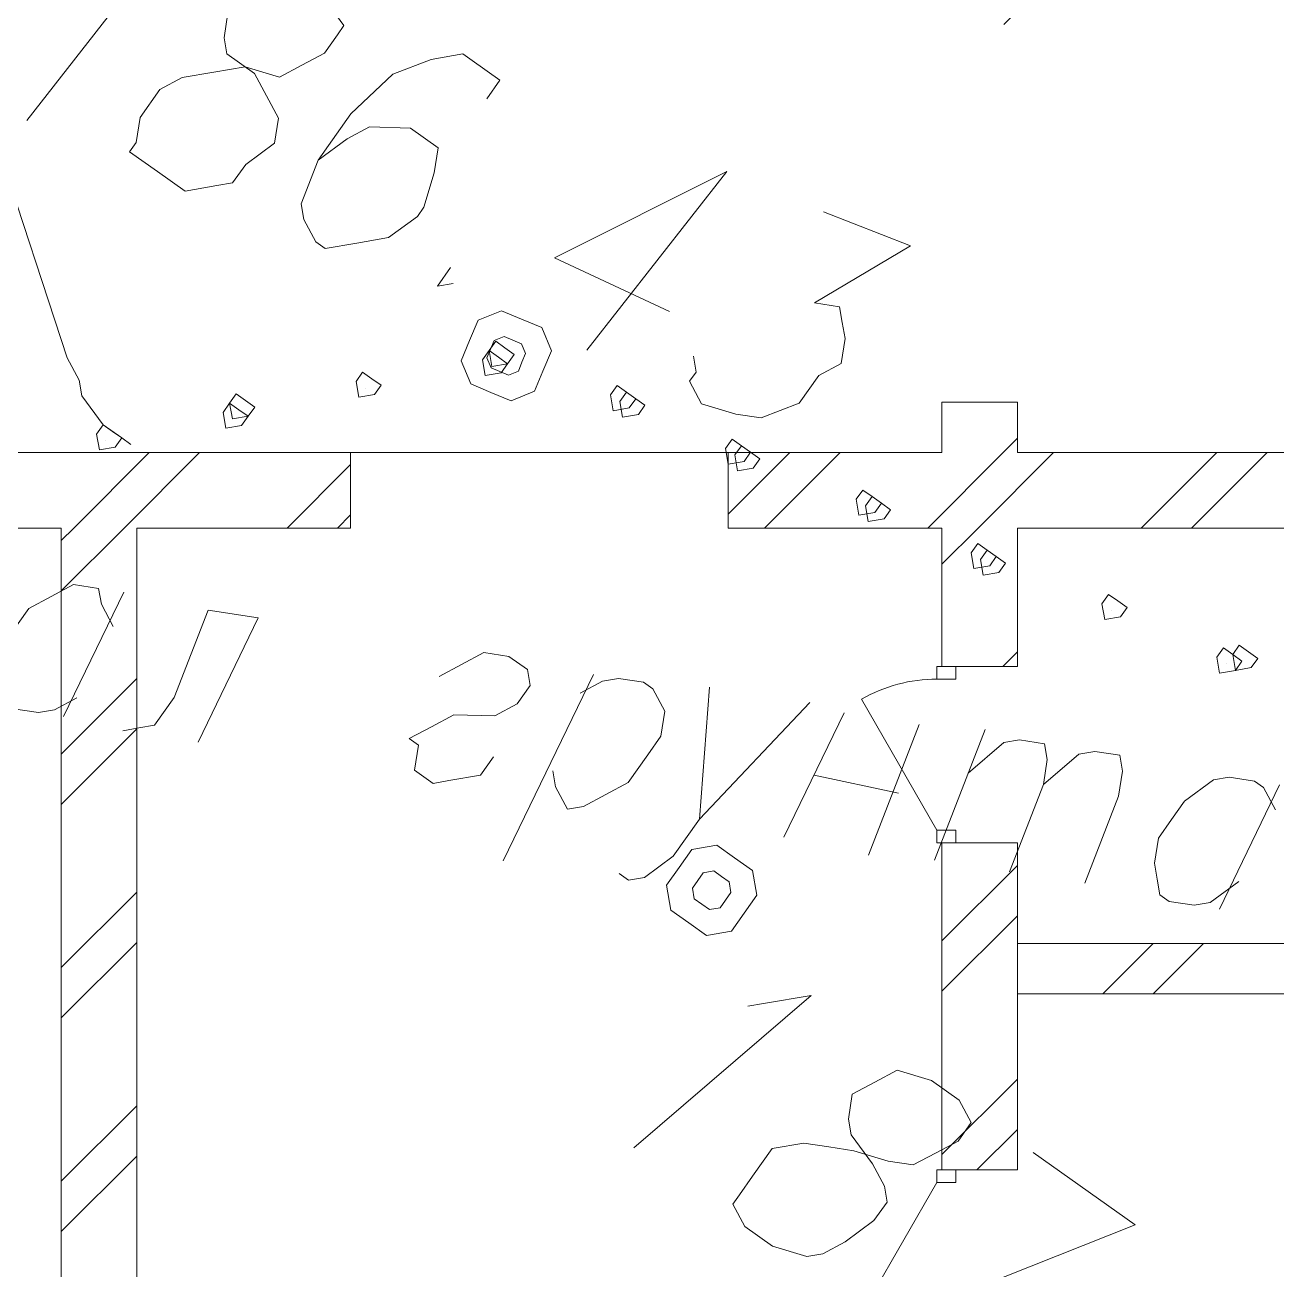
# Model space of a CAD drawing. Header units: millimetres. Extents: x -45570 to 57695, y -24100 to 57483.
# Drawn here: x 5756 to 10731, y 3202 to 8148 of the extents above; entities that cross this region are included whole.
import ezdxf

# ---------------------------------------------------------------- set-up
doc = ezdxf.new("R2010")
doc.units = ezdxf.units.MM
for name, color, linetype, lineweight in [('A-DOOR', 8, 'Continuous', 9), ('A-FLOR', 8, 'Continuous', 9), ('A-WALL', 8, 'Continuous', 18), ('A-WALL-PATT', 8, 'Continuous', 9), ('НВК_ГП', 8, 'Continuous', 18), ('НВК_топо', 9, 'Continuous', 9)]:
    doc.layers.add(name, color=color, linetype=linetype, lineweight=lineweight)
pattern_1 = [(45, (0, 0), (-424.264, 424.264), []), (45, (0, 200), (-424.264, 424.264), [])]

# ---------------------------------------------------------------- blocks, each defined once
blk = doc.blocks.new('ТОПО')
at = {"layer": 'НВК_топо'}
for p, q in [((5924, 6826.3), (5047.7, 9489.2)), ((6346.2, 8515.2), (5762.7, 7768.7)), ((7023.7, 8146.3), (6939.3, 8261.2)), ((6562.4, 8196.6), (6547.1, 8097)), ((6997.6, 8109.5), (7023.7, 8146.3)), ((6547.1, 8097), (6557.9, 8034.2)), ((6945.6, 8035.9), (6997.6, 8109.5)), ((6557.9, 8034.2), (6668.2, 7956.1)), ((6856.7, 7988.3), (6945.6, 8035.9)), ((7370.1, 8011.6), (7218.4, 7953.3)), ((7495.7, 8033.1), (7370.1, 8011.6)), ((7532.5, 8007.1), (7495.7, 8033.1)), ((6505.8, 7960.6), (6631.4, 7982.1)), ((6631.4, 7982.1), (6767.9, 7940.8)), ((6767.9, 7940.8), (6856.7, 7988.3)), ((7642.9, 7929), (7532.5, 8007.1)), ((6291.3, 7891.5), (6380.2, 7939.1)), ((6380.2, 7939.1), (6505.8, 7960.6)), ((6668.2, 7956.1), (6715.8, 7867.2)), ((7218.4, 7953.3), (7051.4, 7795.4)), ((7590.8, 7855.4), (7642.9, 7929)), ((6213.2, 7781.1), (6291.3, 7891.5)), ((6715.8, 7867.2), (6763.3, 7778.4)), ((6197.9, 7681.5), (6213.2, 7781.1)), ((6763.3, 7778.4), (6748.1, 7678.7)), ((7051.4, 7795.4), (6921.3, 7611.4)), ((7125, 7743.3), (7036.1, 7695.7)), ((7287.4, 7738.8), (7125, 7743.3)), ((7397.8, 7660.7), (7287.4, 7738.8)), ((6171.9, 7644.7), (6197.9, 7681.5)), ((6748.1, 7678.7), (6633.2, 7594.4)), ((7036.1, 7695.7), (6921.3, 7611.4)), ((6282.3, 7566.6), (6171.9, 7644.7)), ((7382.5, 7561.1), (7397.8, 7660.7)), ((6392.6, 7488.5), (6282.3, 7566.6)), ((6633.2, 7594.4), (6581.1, 7520.8)), ((6921.3, 7611.4), (6853.9, 7438.2)), ((8545.6, 7566.2), (7860.8, 7222.6)), ((7988.2, 6856.4), (8545.6, 7566.2)), ((6581.1, 7520.8), (6518.3, 7510.1)), ((7341.2, 7424.6), (7382.5, 7561.1)), ((6518.3, 7510.1), (6392.6, 7488.5)), ((6853.9, 7438.2), (6864.7, 7375.4)), ((7315.2, 7387.9), (7341.2, 7424.6)), ((6864.7, 7375.4), (6912.2, 7286.5)), ((7200.3, 7303.5), (7315.2, 7387.9)), ((8928.8, 7405.5), (9275.2, 7270.8)), ((6912.2, 7286.5), (6949, 7260.5)), ((6949, 7260.5), (7074.7, 7282)), ((7074.7, 7282), (7200.3, 7303.5)), ((9275.2, 7270.8), (8893.8, 7043.8)), ((7860.8, 7222.6), (8317.6, 7009.8)), ((7447.1, 7184.1), (7395, 7110.5)), ((7395, 7110.5), (7457.9, 7121.3)), ((8893.8, 7043.8), (8993.4, 7028.6)), ((8993.4, 7028.6), (9004.1, 6965.7)), ((9004.1, 6965.7), (9014.9, 6902.9)), ((7626.5, 6891.5), (7600.5, 6854.7)), ((7626.5, 6891.5), (7600.5, 6854.7)), ((7626.5, 6891.5), (7600.5, 6854.7)), ((7626.5, 6891.5), (7600.5, 6854.7)), ((7626.5, 6891.5), (7600.5, 6854.7)), ((7663.3, 6865.5), (7626.5, 6891.5)), ((7663.3, 6865.5), (7626.5, 6891.5)), ((7663.3, 6865.5), (7626.5, 6891.5)), ((7663.3, 6865.5), (7626.5, 6891.5)), ((7663.3, 6865.5), (7626.5, 6891.5)), ((9014.9, 6902.9), (8999.6, 6803.3)), ((5971.6, 6737.4), (5924, 6826.3)), ((7600.5, 6854.7), (7574.5, 6817.9)), ((7600.5, 6854.7), (7574.5, 6817.9)), ((7600.5, 6854.7), (7574.5, 6817.9)), ((7574.5, 6817.9), (7585.2, 6755.1)), ((7574.5, 6817.9), (7585.2, 6755.1)), ((7574.5, 6817.9), (7585.2, 6755.1)), ((7600.5, 6854.7), (7611.3, 6791.9)), ((7600.5, 6854.7), (7611.3, 6791.9)), ((7600.5, 6854.7), (7611.3, 6791.9)), ((7637.3, 6828.7), (7600.5, 6854.7)), ((7600.5, 6854.7), (7611.3, 6791.9)), ((7637.3, 6828.7), (7600.5, 6854.7)), ((7600.5, 6854.7), (7611.3, 6791.9)), ((7637.3, 6828.7), (7600.5, 6854.7)), ((7674.1, 6802.6), (7637.3, 6828.7)), ((7674.1, 6802.6), (7637.3, 6828.7)), ((7674.1, 6802.6), (7637.3, 6828.7)), ((7700.1, 6839.4), (7663.3, 6865.5)), ((7700.1, 6839.4), (7663.3, 6865.5)), ((7700.1, 6839.4), (7663.3, 6865.5)), ((7700.1, 6839.4), (7663.3, 6865.5)), ((7700.1, 6839.4), (7663.3, 6865.5)), ((7674.1, 6802.6), (7700.1, 6839.4)), ((7674.1, 6802.6), (7700.1, 6839.4)), ((7674.1, 6802.6), (7700.1, 6839.4)), ((7674.1, 6802.6), (7700.1, 6839.4)), ((7674.1, 6802.6), (7700.1, 6839.4)), ((8423.4, 6769.3), (8412.7, 6832.1)), ((7097.9, 6768.7), (7071.9, 6731.9)), ((7097.9, 6768.7), (7071.9, 6731.9)), ((7134.7, 6742.6), (7097.9, 6768.7)), ((7134.7, 6742.6), (7097.9, 6768.7)), ((7611.3, 6791.9), (7674.1, 6802.6)), ((7611.3, 6791.9), (7674.1, 6802.6)), ((7611.3, 6791.9), (7674.1, 6802.6)), ((7611.3, 6791.9), (7674.1, 6802.6)), ((7611.3, 6791.9), (7674.1, 6802.6)), ((7611.3, 6791.9), (7611.3, 6791.9)), ((7611.3, 6791.9), (7611.3, 6791.9)), ((7648, 6765.9), (7674.1, 6802.6)), ((7648, 6765.9), (7674.1, 6802.6)), ((7648, 6765.9), (7674.1, 6802.6)), ((8397.4, 6732.5), (8423.4, 6769.3)), ((8999.6, 6803.3), (8910.8, 6755.7)), ((5982.3, 6674.6), (5971.6, 6737.4)), ((7071.9, 6731.9), (7082.6, 6669)), ((7071.9, 6731.9), (7082.6, 6669)), ((7171.5, 6716.6), (7134.7, 6742.6)), ((7171.5, 6716.6), (7134.7, 6742.6)), ((7585.2, 6755.1), (7648, 6765.9)), ((7585.2, 6755.1), (7648, 6765.9)), ((7585.2, 6755.1), (7648, 6765.9)), ((8445, 6643.7), (8397.4, 6732.5)), ((8910.8, 6755.7), (8832.7, 6645.4)), ((6066.7, 6559.7), (5982.3, 6674.6)), ((6595.3, 6682.6), (6569.3, 6645.8)), ((6595.3, 6682.6), (6569.3, 6645.8)), ((6595.3, 6682.6), (6569.3, 6645.8)), ((6595.3, 6682.6), (6569.3, 6645.8)), ((6595.3, 6682.6), (6569.3, 6645.8)), ((6632.1, 6656.6), (6595.3, 6682.6)), ((6632.1, 6656.6), (6595.3, 6682.6)), ((6632.1, 6656.6), (6595.3, 6682.6)), ((6632.1, 6656.6), (6595.3, 6682.6)), ((6632.1, 6656.6), (6595.3, 6682.6)), ((7082.6, 6669), (7145.5, 6679.8)), ((7082.6, 6669), (7145.5, 6679.8)), ((7108.7, 6705.8), (7108.7, 6705.8)), ((7108.7, 6705.8), (7108.7, 6705.8)), ((7145.5, 6679.8), (7171.5, 6716.6)), ((7145.5, 6679.8), (7171.5, 6716.6)), ((8109.3, 6715.5), (8083.3, 6678.7)), ((8109.3, 6715.5), (8083.3, 6678.7)), ((8109.3, 6715.5), (8083.3, 6678.7)), ((8083.3, 6678.7), (8094, 6615.9)), ((8083.3, 6678.7), (8094, 6615.9)), ((8083.3, 6678.7), (8094, 6615.9)), ((8146.1, 6689.5), (8109.3, 6715.5)), ((8146.1, 6689.5), (8109.3, 6715.5)), ((8146.1, 6689.5), (8109.3, 6715.5)), ((8146.1, 6689.5), (8120.1, 6652.7)), ((8146.1, 6689.5), (8120.1, 6652.7)), ((8146.1, 6689.5), (8120.1, 6652.7)), ((8146.1, 6689.5), (8120.1, 6652.7)), ((8146.1, 6689.5), (8120.1, 6652.7)), ((8182.9, 6663.4), (8146.1, 6689.5)), ((8182.9, 6663.4), (8146.1, 6689.5)), ((8182.9, 6663.4), (8146.1, 6689.5)), ((8182.9, 6663.4), (8146.1, 6689.5)), ((8182.9, 6663.4), (8146.1, 6689.5)), ((8182.9, 6663.4), (8146.1, 6689.5)), ((8182.9, 6663.4), (8146.1, 6689.5)), ((8182.9, 6663.4), (8146.1, 6689.5)), ((6569.3, 6645.8), (6543.2, 6609)), ((6569.3, 6645.8), (6543.2, 6609)), ((6569.3, 6645.8), (6543.2, 6609)), ((6569.3, 6645.8), (6580, 6583)), ((6569.3, 6645.8), (6580, 6583)), ((6569.3, 6645.8), (6580, 6583)), ((6606.1, 6619.8), (6569.3, 6645.8)), ((6569.3, 6645.8), (6580, 6583)), ((6606.1, 6619.8), (6569.3, 6645.8)), ((6569.3, 6645.8), (6580, 6583)), ((6606.1, 6619.8), (6569.3, 6645.8)), ((6642.9, 6593.7), (6606.1, 6619.8)), ((6642.9, 6593.7), (6606.1, 6619.8)), ((6642.9, 6593.7), (6606.1, 6619.8)), ((6668.9, 6630.5), (6632.1, 6656.6)), ((6668.9, 6630.5), (6632.1, 6656.6)), ((6668.9, 6630.5), (6632.1, 6656.6)), ((6668.9, 6630.5), (6632.1, 6656.6)), ((6668.9, 6630.5), (6632.1, 6656.6)), ((6642.9, 6593.7), (6668.9, 6630.5)), ((6642.9, 6593.7), (6668.9, 6630.5)), ((6642.9, 6593.7), (6668.9, 6630.5)), ((6642.9, 6593.7), (6668.9, 6630.5)), ((6642.9, 6593.7), (6668.9, 6630.5)), ((8094, 6615.9), (8156.9, 6626.7)), ((8094, 6615.9), (8156.9, 6626.7)), ((8094, 6615.9), (8156.9, 6626.7)), ((8120.1, 6652.7), (8130.8, 6589.9)), ((8120.1, 6652.7), (8120.1, 6652.7)), ((8120.1, 6652.7), (8130.8, 6589.9)), ((8120.1, 6652.7), (8120.1, 6652.7)), ((8120.1, 6652.7), (8130.8, 6589.9)), ((8120.1, 6652.7), (8130.8, 6589.9)), ((8120.1, 6652.7), (8130.8, 6589.9)), ((8156.9, 6626.7), (8182.9, 6663.4)), ((8156.9, 6626.7), (8182.9, 6663.4)), ((8156.9, 6626.7), (8182.9, 6663.4)), ((8219.7, 6637.4), (8182.9, 6663.4)), ((8219.7, 6637.4), (8182.9, 6663.4)), ((8219.7, 6637.4), (8182.9, 6663.4)), ((8219.7, 6637.4), (8182.9, 6663.4)), ((8219.7, 6637.4), (8182.9, 6663.4)), ((8193.7, 6600.6), (8219.7, 6637.4)), ((8193.7, 6600.6), (8219.7, 6637.4)), ((8193.7, 6600.6), (8219.7, 6637.4)), ((8193.7, 6600.6), (8219.7, 6637.4)), ((8193.7, 6600.6), (8219.7, 6637.4)), ((8581.4, 6602.3), (8445, 6643.7)), ((8832.7, 6645.4), (8681, 6587.1)), ((6543.2, 6609), (6554, 6546.2)), ((6543.2, 6609), (6554, 6546.2)), ((6543.2, 6609), (6554, 6546.2)), ((6580, 6583), (6642.9, 6593.7)), ((6580, 6583), (6642.9, 6593.7)), ((6580, 6583), (6642.9, 6593.7)), ((6580, 6583), (6642.9, 6593.7)), ((6580, 6583), (6642.9, 6593.7)), ((6580, 6583), (6580, 6583)), ((6580, 6583), (6580, 6583)), ((6616.8, 6556.9), (6642.9, 6593.7)), ((6616.8, 6556.9), (6642.9, 6593.7)), ((6616.8, 6556.9), (6642.9, 6593.7)), ((8130.8, 6589.9), (8193.7, 6600.6)), ((8130.8, 6589.9), (8193.7, 6600.6)), ((8130.8, 6589.9), (8193.7, 6600.6)), ((8130.8, 6589.9), (8193.7, 6600.6)), ((8130.8, 6589.9), (8193.7, 6600.6)), ((8681, 6587.1), (8581.4, 6602.3)), ((6066.7, 6559.7), (6040.7, 6522.9)), ((6066.7, 6559.7), (6040.7, 6522.9)), ((6040.7, 6522.9), (6051.4, 6460.1)), ((6040.7, 6522.9), (6051.4, 6460.1)), ((6103.5, 6533.7), (6066.7, 6559.7)), ((6103.5, 6533.7), (6066.7, 6559.7)), ((6140.3, 6507.7), (6066.7, 6559.7)), ((6140.3, 6507.7), (6103.5, 6533.7)), ((6140.3, 6507.7), (6103.5, 6533.7)), ((6554, 6546.2), (6616.8, 6556.9)), ((6554, 6546.2), (6616.8, 6556.9)), ((6554, 6546.2), (6616.8, 6556.9)), ((6051.4, 6460.1), (6114.2, 6470.9)), ((6051.4, 6460.1), (6114.2, 6470.9)), ((6077.4, 6496.9), (6077.4, 6496.9)), ((6077.4, 6496.9), (6077.4, 6496.9)), ((6114.2, 6470.9), (6140.3, 6507.7)), ((6114.2, 6470.9), (6140.3, 6507.7)), ((6177.1, 6481.6), (6140.3, 6507.7)), ((8566.1, 6502.7), (8540.1, 6465.9)), ((8566.1, 6502.7), (8540.1, 6465.9)), ((8566.1, 6502.7), (8540.1, 6465.9)), ((8602.9, 6476.7), (8566.1, 6502.7)), ((8602.9, 6476.7), (8566.1, 6502.7)), ((8602.9, 6476.7), (8566.1, 6502.7)), ((8602.9, 6476.7), (8576.8, 6439.9)), ((8602.9, 6476.7), (8576.8, 6439.9)), ((8602.9, 6476.7), (8576.8, 6439.9)), ((8602.9, 6476.7), (8576.8, 6439.9)), ((8602.9, 6476.7), (8576.8, 6439.9)), ((8639.7, 6450.7), (8602.9, 6476.7)), ((8639.7, 6450.7), (8602.9, 6476.7)), ((8639.7, 6450.7), (8602.9, 6476.7)), ((8639.7, 6450.7), (8602.9, 6476.7)), ((8639.7, 6450.7), (8602.9, 6476.7)), ((8639.7, 6450.7), (8602.9, 6476.7)), ((8639.7, 6450.7), (8602.9, 6476.7)), ((8639.7, 6450.7), (8602.9, 6476.7)), ((8540.1, 6465.9), (8550.8, 6403.1)), ((8540.1, 6465.9), (8550.8, 6403.1)), ((8540.1, 6465.9), (8550.8, 6403.1)), ((8576.8, 6439.9), (8587.6, 6377.1)), ((8576.8, 6439.9), (8576.8, 6439.9)), ((8576.8, 6439.9), (8587.6, 6377.1)), ((8576.8, 6439.9), (8576.8, 6439.9)), ((8576.8, 6439.9), (8587.6, 6377.1)), ((8576.8, 6439.9), (8587.6, 6377.1)), ((8576.8, 6439.9), (8587.6, 6377.1)), ((8613.6, 6413.9), (8639.7, 6450.7)), ((8613.6, 6413.9), (8639.7, 6450.7)), ((8613.6, 6413.9), (8639.7, 6450.7)), ((8676.5, 6424.6), (8639.7, 6450.7)), ((8676.5, 6424.6), (8639.7, 6450.7)), ((8676.5, 6424.6), (8639.7, 6450.7)), ((8676.5, 6424.6), (8639.7, 6450.7)), ((8676.5, 6424.6), (8639.7, 6450.7)), ((8650.4, 6387.8), (8676.5, 6424.6)), ((8650.4, 6387.8), (8676.5, 6424.6)), ((8650.4, 6387.8), (8676.5, 6424.6)), ((8650.4, 6387.8), (8676.5, 6424.6)), ((8650.4, 6387.8), (8676.5, 6424.6)), ((8550.8, 6403.1), (8613.6, 6413.9)), ((8550.8, 6403.1), (8613.6, 6413.9)), ((8550.8, 6403.1), (8613.6, 6413.9)), ((8587.6, 6377.1), (8650.4, 6387.8)), ((8587.6, 6377.1), (8650.4, 6387.8)), ((8587.6, 6377.1), (8650.4, 6387.8)), ((8587.6, 6377.1), (8650.4, 6387.8)), ((8587.6, 6377.1), (8650.4, 6387.8)), ((9085.7, 6300.7), (9059.6, 6263.9)), ((9085.7, 6300.7), (9059.6, 6263.9)), ((9085.7, 6300.7), (9059.6, 6263.9)), ((9122.5, 6274.7), (9085.7, 6300.7)), ((9122.5, 6274.7), (9085.7, 6300.7)), ((9122.5, 6274.7), (9085.7, 6300.7)), ((9122.5, 6274.7), (9096.4, 6237.9)), ((9122.5, 6274.7), (9096.4, 6237.9)), ((9122.5, 6274.7), (9096.4, 6237.9)), ((9122.5, 6274.7), (9096.4, 6237.9)), ((9122.5, 6274.7), (9096.4, 6237.9)), ((9159.3, 6248.6), (9122.5, 6274.7)), ((9159.3, 6248.6), (9122.5, 6274.7)), ((9159.3, 6248.6), (9122.5, 6274.7)), ((9159.3, 6248.6), (9122.5, 6274.7)), ((9159.3, 6248.6), (9122.5, 6274.7)), ((9159.3, 6248.6), (9122.5, 6274.7)), ((9159.3, 6248.6), (9122.5, 6274.7)), ((9159.3, 6248.6), (9122.5, 6274.7)), ((9059.6, 6263.9), (9070.4, 6201.1)), ((9059.6, 6263.9), (9070.4, 6201.1)), ((9059.6, 6263.9), (9070.4, 6201.1)), ((9096.4, 6237.9), (9107.2, 6175.1)), ((9096.4, 6237.9), (9096.4, 6237.9)), ((9096.4, 6237.9), (9107.2, 6175.1)), ((9096.4, 6237.9), (9096.4, 6237.9)), ((9096.4, 6237.9), (9107.2, 6175.1)), ((9096.4, 6237.9), (9107.2, 6175.1)), ((9096.4, 6237.9), (9107.2, 6175.1)), ((9133.2, 6211.8), (9159.3, 6248.6)), ((9133.2, 6211.8), (9159.3, 6248.6)), ((9133.2, 6211.8), (9159.3, 6248.6)), ((9196.1, 6222.6), (9159.3, 6248.6)), ((9196.1, 6222.6), (9159.3, 6248.6)), ((9196.1, 6222.6), (9159.3, 6248.6)), ((9196.1, 6222.6), (9159.3, 6248.6)), ((9196.1, 6222.6), (9159.3, 6248.6)), ((9170, 6185.8), (9196.1, 6222.6)), ((9170, 6185.8), (9196.1, 6222.6)), ((9170, 6185.8), (9196.1, 6222.6)), ((9170, 6185.8), (9196.1, 6222.6)), ((9170, 6185.8), (9196.1, 6222.6)), ((9070.4, 6201.1), (9133.2, 6211.8)), ((9070.4, 6201.1), (9133.2, 6211.8)), ((9070.4, 6201.1), (9133.2, 6211.8)), ((9107.2, 6175.1), (9170, 6185.8)), ((9107.2, 6175.1), (9170, 6185.8)), ((9107.2, 6175.1), (9170, 6185.8)), ((9107.2, 6175.1), (9170, 6185.8)), ((9107.2, 6175.1), (9170, 6185.8)), ((9542.4, 6087.9), (9516.4, 6051.1)), ((9542.4, 6087.9), (9516.4, 6051.1)), ((9542.4, 6087.9), (9516.4, 6051.1)), ((9579.2, 6061.9), (9542.4, 6087.9)), ((9579.2, 6061.9), (9542.4, 6087.9)), ((9579.2, 6061.9), (9542.4, 6087.9)), ((9516.4, 6051.1), (9527.2, 5988.3)), ((9516.4, 6051.1), (9527.2, 5988.3)), ((9516.4, 6051.1), (9527.2, 5988.3)), ((9579.2, 6061.9), (9553.2, 6025.1)), ((9579.2, 6061.9), (9553.2, 6025.1)), ((9579.2, 6061.9), (9553.2, 6025.1)), ((9579.2, 6061.9), (9553.2, 6025.1)), ((9579.2, 6061.9), (9553.2, 6025.1)), ((9553.2, 6025.1), (9564, 5962.3)), ((9553.2, 6025.1), (9553.2, 6025.1)), ((9553.2, 6025.1), (9564, 5962.3)), ((9553.2, 6025.1), (9553.2, 6025.1)), ((9553.2, 6025.1), (9564, 5962.3)), ((9553.2, 6025.1), (9564, 5962.3)), ((9553.2, 6025.1), (9564, 5962.3)), ((9616, 6035.9), (9579.2, 6061.9)), ((9616, 6035.9), (9579.2, 6061.9)), ((9616, 6035.9), (9579.2, 6061.9)), ((9616, 6035.9), (9579.2, 6061.9)), ((9616, 6035.9), (9579.2, 6061.9)), ((9616, 6035.9), (9579.2, 6061.9)), ((9616, 6035.9), (9579.2, 6061.9)), ((9616, 6035.9), (9579.2, 6061.9)), ((9590, 5999.1), (9616, 6035.9)), ((9590, 5999.1), (9616, 6035.9)), ((9590, 5999.1), (9616, 6035.9)), ((9652.8, 6009.8), (9616, 6035.9)), ((9652.8, 6009.8), (9616, 6035.9)), ((9652.8, 6009.8), (9616, 6035.9)), ((9652.8, 6009.8), (9616, 6035.9)), ((9652.8, 6009.8), (9616, 6035.9)), ((9527.2, 5988.3), (9590, 5999.1)), ((9527.2, 5988.3), (9590, 5999.1)), ((9527.2, 5988.3), (9590, 5999.1)), ((9564, 5962.3), (9626.8, 5973)), ((9564, 5962.3), (9626.8, 5973)), ((9564, 5962.3), (9626.8, 5973)), ((9564, 5962.3), (9626.8, 5973)), ((9564, 5962.3), (9626.8, 5973)), ((9626.8, 5973), (9652.8, 6009.8)), ((9626.8, 5973), (9652.8, 6009.8)), ((9626.8, 5973), (9652.8, 6009.8)), ((9626.8, 5973), (9652.8, 6009.8)), ((9626.8, 5973), (9652.8, 6009.8)), ((5860.1, 5877.7), (5949, 5925.3)), ((5949, 5925.3), (6048.6, 5910)), ((5771.3, 5830.2), (5860.1, 5877.7)), ((6148.2, 5894.7), (5909.4, 5401.1)), ((6048.6, 5910), (6059.4, 5847.2)), ((10062, 5885.9), (10036, 5849.1)), ((10062, 5885.9), (10036, 5849.1)), ((10098.8, 5859.9), (10062, 5885.9)), ((10098.8, 5859.9), (10062, 5885.9)), ((5693.2, 5719.8), (5771.3, 5830.2)), ((6059.4, 5847.2), (6106.9, 5758.3)), ((6483.9, 5822.9), (6349.2, 5476.4)), ((6683.1, 5792.3), (6483.9, 5822.9)), ((10036, 5849.1), (10046.8, 5786.3)), ((10036, 5849.1), (10046.8, 5786.3)), ((10072.8, 5823.1), (10072.8, 5823.1)), ((10072.8, 5823.1), (10072.8, 5823.1)), ((10135.6, 5833.8), (10098.8, 5859.9)), ((10135.6, 5833.8), (10098.8, 5859.9)), ((10109.6, 5797), (10135.6, 5833.8)), ((10109.6, 5797), (10135.6, 5833.8)), ((6444.3, 5298.7), (6683.1, 5792.3)), ((10046.8, 5786.3), (10109.6, 5797)), ((10046.8, 5786.3), (10109.6, 5797)), ((10518.8, 5673.1), (10492.8, 5636.3)), ((10518.8, 5673.1), (10492.8, 5636.3)), ((10518.8, 5673.1), (10492.8, 5636.3)), ((10555.6, 5647.1), (10518.8, 5673.1)), ((10555.6, 5647.1), (10518.8, 5673.1)), ((10555.6, 5647.1), (10518.8, 5673.1)), ((10581.6, 5683.9), (10555.6, 5647.1)), ((10581.6, 5683.9), (10555.6, 5647.1)), ((10581.6, 5683.9), (10555.6, 5647.1)), ((10581.6, 5683.9), (10555.6, 5647.1)), ((10581.6, 5683.9), (10555.6, 5647.1)), ((10618.4, 5657.8), (10581.6, 5683.9)), ((10618.4, 5657.8), (10581.6, 5683.9)), ((10618.4, 5657.8), (10581.6, 5683.9)), ((10618.4, 5657.8), (10581.6, 5683.9)), ((10618.4, 5657.8), (10581.6, 5683.9)), ((7490.8, 5607.3), (7579.6, 5654.8)), ((7579.6, 5654.8), (7679.2, 5639.5)), ((7679.2, 5639.5), (7752.8, 5587.5)), ((10492.8, 5636.3), (10503.5, 5573.5)), ((10492.8, 5636.3), (10503.5, 5573.5)), ((10492.8, 5636.3), (10503.5, 5573.5)), ((10555.6, 5647.1), (10566.3, 5584.2)), ((10555.6, 5647.1), (10566.3, 5584.2)), ((10555.6, 5647.1), (10566.3, 5584.2)), ((10592.4, 5621), (10555.6, 5647.1)), ((10555.6, 5647.1), (10566.3, 5584.2)), ((10592.4, 5621), (10555.6, 5647.1)), ((10555.6, 5647.1), (10566.3, 5584.2)), ((10592.4, 5621), (10555.6, 5647.1)), ((10655.2, 5631.8), (10618.4, 5657.8)), ((10655.2, 5631.8), (10618.4, 5657.8)), ((10655.2, 5631.8), (10618.4, 5657.8)), ((10655.2, 5631.8), (10618.4, 5657.8)), ((10655.2, 5631.8), (10618.4, 5657.8)), ((10629.2, 5595), (10655.2, 5631.8)), ((10629.2, 5595), (10655.2, 5631.8)), ((10629.2, 5595), (10655.2, 5631.8)), ((10629.2, 5595), (10655.2, 5631.8)), ((10629.2, 5595), (10655.2, 5631.8)), ((7401.9, 5559.7), (7490.8, 5607.3)), ((7752.8, 5587.5), (7763.6, 5524.7)), ((10503.5, 5573.5), (10566.3, 5584.2)), ((10503.5, 5573.5), (10566.3, 5584.2)), ((10503.5, 5573.5), (10566.3, 5584.2)), ((10529.6, 5610.3), (10529.6, 5610.3)), ((10529.6, 5610.3), (10529.6, 5610.3)), ((10566.3, 5584.2), (10592.4, 5621)), ((10566.3, 5584.2), (10592.4, 5621)), ((10566.3, 5584.2), (10592.4, 5621)), ((10566.3, 5584.2), (10629.2, 5595)), ((10566.3, 5584.2), (10629.2, 5595)), ((10566.3, 5584.2), (10629.2, 5595)), ((10566.3, 5584.2), (10629.2, 5595)), ((10566.3, 5584.2), (10629.2, 5595)), ((8014.9, 5567.7), (7656.6, 4827.3)), ((7763.6, 5524.7), (7711.5, 5451.1)), ((7962.8, 5494.1), (8051.7, 5541.6)), ((8051.7, 5541.6), (8114.5, 5552.4)), ((8114.5, 5552.4), (8214.1, 5537.1)), ((8214.1, 5537.1), (8250.9, 5511.1)), ((5961.5, 5474.7), (5872.6, 5427.2)), ((6349.2, 5476.4), (6271.1, 5366.1)), ((8250.9, 5511.1), (8298.4, 5422.2)), ((8476.2, 5517.3), (8436.6, 4993.2)), ((5809.8, 5416.4), (5710.2, 5431.7)), ((5872.6, 5427.2), (5809.8, 5416.4)), ((7711.5, 5451.1), (7622.7, 5403.5)), ((8436.6, 4993.2), (8874.6, 5456.2)), ((7460.2, 5408), (7371.4, 5360.5)), ((7622.7, 5403.5), (7460.2, 5408)), ((8298.4, 5422.2), (8283.2, 5322.6)), ((9011, 5414.9), (8772.2, 4921.4)), ((6208.3, 5355.3), (6145.4, 5344.6)), ((6271.1, 5366.1), (6208.3, 5355.3)), ((7371.4, 5360.5), (7282.5, 5312.9)), ((9309.9, 5369.1), (9107.8, 4849.5)), ((9571.9, 5349.3), (9369.9, 4829.7)), ((7282.5, 5312.9), (7319.3, 5286.9)), ((7319.3, 5286.9), (7304, 5187.3)), ((8283.2, 5322.6), (8231.1, 5249)), ((9504.6, 5176.1), (9645.5, 5297.2)), ((9645.5, 5297.2), (9708.3, 5308)), ((9708.3, 5308), (9807.9, 5292.7)), ((9807.9, 5292.7), (9818.7, 5229.9)), ((7566.1, 5167.5), (7618.1, 5241.1)), ((8231.1, 5249), (8153, 5138.7)), ((9803.4, 5130.3), (9944.3, 5251.4)), ((9818.7, 5229.9), (9803.4, 5130.3)), ((9944.3, 5251.4), (10007.2, 5262.2)), ((10007.2, 5262.2), (10106.8, 5246.9)), ((10106.8, 5246.9), (10117.5, 5184.1)), ((7304, 5187.3), (7377.6, 5135.2)), ((7864.9, 5121.7), (7854.2, 5184.5)), ((10117.5, 5184.1), (10102.3, 5084.5)), ((7377.6, 5135.2), (7440.4, 5146)), ((7440.4, 5146), (7566.1, 5167.5)), ((8153, 5138.7), (8064.1, 5091.1)), ((8891.6, 5168.1), (9227.2, 5096.3)), ((9803.4, 5130.3), (9668.7, 4783.9)), ((10364.3, 5064.7), (10479.2, 5149)), ((10479.2, 5149), (10542, 5159.8)), ((10741.3, 5129.2), (10502.5, 4635.7)), ((10542, 5159.8), (10641.6, 5144.5)), ((10641.6, 5144.5), (10678.4, 5118.5)), ((7912.5, 5032.8), (7864.9, 5121.7)), ((8064.1, 5091.1), (7975.3, 5043.6)), ((10102.3, 5084.5), (9967.6, 4738.1)), ((10678.4, 5118.5), (10726, 5029.6)), ((7975.3, 5043.6), (7912.5, 5032.8)), ((10312.3, 4991.1), (10364.3, 5064.7)), ((8436.6, 4993.2), (8332.4, 4846.1)), ((10260.2, 4917.5), (10312.3, 4991.1)), ((10244.9, 4817.9), (10260.2, 4917.5)), ((8332.4, 4846.1), (8217.5, 4761.7)), ((8154.7, 4751), (8117.9, 4777)), ((10255.7, 4755.1), (10244.9, 4817.9)), ((8217.5, 4761.7), (8154.7, 4751)), ((10266.4, 4692.2), (10255.7, 4755.1)), ((10580.6, 4746), (10465.7, 4661.7)), ((10303.2, 4666.2), (10266.4, 4692.2)), ((10402.8, 4650.9), (10303.2, 4666.2)), ((10465.7, 4661.7), (10402.8, 4650.9)), ((8879.8, 4293.1), (8175.2, 3687.5)), ((8691.3, 4260.9), (8879.8, 4293.1)), ((8628.5, 4250.1), (8691.3, 4260.9)), ((9221.7, 3996), (9132.8, 3948.5)), ((9358.1, 3954.7), (9221.7, 3996)), ((9132.8, 3948.5), (9043.9, 3900.9)), ((9468.4, 3876.6), (9358.1, 3954.7)), ((9043.9, 3900.9), (9028.7, 3801.3)), ((9516, 3787.7), (9468.4, 3876.6)), ((9028.7, 3801.3), (9039.4, 3738.5)), ((9463.9, 3714.2), (9516, 3787.7)), ((9039.4, 3738.5), (9123.8, 3623.6)), ((8647.2, 3574.3), (8725.3, 3684.7)), ((8725.3, 3684.7), (8851, 3706.2)), ((8851, 3706.2), (8950.6, 3690.9)), ((8950.6, 3690.9), (9050.2, 3675.7)), ((9375.1, 3666.6), (9463.9, 3714.2)), ((9050.2, 3675.7), (9186.6, 3634.3)), ((9186.6, 3634.3), (9286.2, 3619.1)), ((9286.2, 3619.1), (9375.1, 3666.6)), ((9762.8, 3668.3), (10167.5, 3382)), ((9123.8, 3623.6), (9171.3, 3534.7)), ((8595.1, 3500.7), (8647.2, 3574.3)), ((9171.3, 3534.7), (9182.1, 3471.9)), ((8569.1, 3463.9), (8595.1, 3500.7)), ((8616.7, 3375.1), (8569.1, 3463.9)), ((9182.1, 3471.9), (9130, 3398.3)), ((9130, 3398.3), (9015.1, 3314)), ((8727, 3297), (8616.7, 3375.1)), ((10167.5, 3382), (9168.5, 2984.6)), ((8863.4, 3255.7), (8727, 3297)), ((9015.1, 3314), (8926.3, 3266.4)), ((8926.3, 3266.4), (8863.4, 3255.7))]:
    blk.add_line(p, q, dxfattribs=at)
for points in [[(7729.5, 6979.6), (7649.1, 7013.2), (7556.7, 6975.3), (7523.1, 6894.9)], [(7814.2, 6773.2), (7847.8, 6853.6), (7809.9, 6946), (7729.5, 6979.6)], [(7523.1, 6894.9), (7489.6, 6814.5), (7527.5, 6722.1), (7607.9, 6688.5)], [(7694.8, 6896.4), (7660.3, 6910.8), (7620.7, 6894.6), (7606.3, 6860.1)], [(7731.1, 6808), (7745.5, 6842.4), (7729.2, 6882), (7694.8, 6896.4)], [(7606.3, 6860.1), (7591.9, 6825.7), (7608.2, 6786.1), (7642.6, 6771.7)], [(7607.9, 6688.5), (7688.3, 6654.9), (7780.7, 6692.9), (7814.2, 6773.2)], [(7642.6, 6771.7), (7677.1, 6757.3), (7716.7, 6773.5), (7731.1, 6808)], [(8576.1, 4839.3), (8505, 4889.6), (8406.5, 4872.8), (8356.2, 4801.6)], [(8613.7, 4619.4), (8664.1, 4690.5), (8647.2, 4789), (8576.1, 4839.3)], [(8356.2, 4801.6), (8305.9, 4730.5), (8322.7, 4632.1), (8393.9, 4581.8)], [(8524, 4765.7), (8493.6, 4787.3), (8451.4, 4780.1), (8429.8, 4749.6)], [(8429.8, 4749.6), (8408.2, 4719.1), (8415.5, 4676.9), (8445.9, 4655.3)], [(8540.2, 4671.5), (8561.7, 4702), (8554.5, 4744.1), (8524, 4765.7)], [(8445.9, 4655.3), (8476.4, 4633.8), (8518.6, 4641), (8540.2, 4671.5)], [(8393.9, 4581.8), (8465, 4531.4), (8563.4, 4548.3), (8613.7, 4619.4)]]:
    blk.add_lwpolyline(points, dxfattribs=at)
blk = doc.blocks.new('INT 19 Дверь межкомнатная одностворчатая - 900 х 2370 _800_ Глухое Л-НАР-1569038-ГП')
at = {"layer": 'A-DOOR', "lineweight": 18}
blk.add_line((400, 170), (-292.8, 570), dxfattribs=at)
at = {"layer": 'A-DOOR'}
for p, q in [((-400, 170), (-450, 170)), ((-450, 170), (-450, 95)), ((-400, 95), (-400, 170)), ((400, 95), (400, 170)), ((400, 170), (450, 170)), ((450, 170), (450, 95)), ((-450, 95), (-400, 95)), ((450, 95), (400, 95))]:
    blk.add_line(p, q, dxfattribs=at)
blk.add_arc((400, 170), 800, 150, 180, dxfattribs=at)
blk = doc.blocks.new('INT 19 Дверь межкомнатная одностворчатая - 700х 2370 _800_ Глухое П-НАР-1569042-ГП')
at = {"layer": 'A-DOOR', "lineweight": 18}
blk.add_line((-300, 170), (219.6, 470), dxfattribs=at)
at = {"layer": 'A-DOOR'}
for p, q in [((-300, 170), (-350, 170)), ((-350, 170), (-350, 95)), ((-300, 95), (-300, 170)), ((300, 95), (300, 170)), ((300, 170), (350, 170)), ((350, 170), (350, 95)), ((-350, 95), (-300, 95)), ((350, 95), (300, 95))]:
    blk.add_line(p, q, dxfattribs=at)
blk.add_arc((-300, 170), 600, 360, 30, dxfattribs=at)
blk = doc.blocks.new('ГП01')
at = {"layer": 'A-WALL-PATT', "lineweight": 9}
h = blk.add_hatch(dxfattribs=at)
h.set_pattern_fill('FP_2', color=256, style=0, pattern_type=2)
h.set_pattern_definition(pattern_1)
h.paths.add_polyline_path([(11568.2, 5972.6), (11868.2, 5972.6), (11868.2, 7372.6), (11568.2, 7372.6), (11568.2, 6557)])
h.paths.add_polyline_path([(11868.2, 8272.6), (11868.2, 9572.6), (11568.2, 9572.6), (11568.2, 8272.6)])
h.paths.add_polyline_path([(11568.2, 10272.6), (11868.2, 10272.6), (11868.2, 10822.6), (11568.2, 10822.6)])
h.paths.add_polyline_path([(11568.2, 11122.6), (11868.2, 11122.6), (11868.2, 11322.6), (11568.2, 11322.6)])
h.paths.add_polyline_path([(11868.2, 12822.6), (11868.2, 18272.6), (11568.2, 18272.6), (11568.2, 12822.6)])
h = blk.add_hatch(dxfattribs=at)
h.set_pattern_fill('FP_2', color=256, style=0, pattern_type=2)
h.set_pattern_definition(pattern_1)
h.paths.add_polyline_path([(14475.3, 10822.6), (14568.2, 10822.6), (14568.2, 11122.6), (10718.2, 11122.6), (10718.2, 10822.6), (12774.5, 10822.6)])
h.paths.add_polyline_path([(9218.2, 10822.6), (9218.2, 11122.6), (7268.2, 11122.6), (7268.2, 10822.6), (8368.2, 10822.6)])
h.paths.add_polyline_path([(6368.2, 10822.6), (6368.2, 11122.6), (2368.2, 11122.6), (2368.2, 10822.6), (4270.8, 10822.6)])
h = blk.add_hatch(dxfattribs=at)
h.set_pattern_fill('FP_2', color=256, style=0, pattern_type=2)
h.set_pattern_definition(pattern_1)
h.paths.add_polyline_path([(8068.2, 5972.6), (8368.2, 5972.6), (8368.2, 10822.6), (8068.2, 10822.6), (8068.2, 6557)])
h = blk.add_hatch(dxfattribs=at)
h.set_pattern_fill('FP_2', color=256, style=0, pattern_type=2)
h.set_pattern_definition(pattern_1)
h.paths.add_polyline_path([(14568.2, 8972.6), (14568.2, 9172.6), (11868.2, 9172.6), (11868.2, 8972.6), (14475.3, 8972.6)])
at = {"layer": 'A-FLOR'}
blk.add_line((10718.2, 11122.6), (9218.2, 11122.6), dxfattribs=at)
at = {"layer": 'A-WALL', "lineweight": 18}
for p, q in [((11568.2, 11322.6), (11568.2, 11122.6)), ((11868.2, 11322.6), (11568.2, 11322.6)), ((11868.2, 11122.6), (11868.2, 11322.6)), ((9218.2, 11122.6), (7268.2, 11122.6)), ((9218.2, 10822.6), (9218.2, 11122.6)), ((11568.2, 11122.6), (10718.2, 11122.6)), ((10718.2, 11122.6), (10718.2, 10822.6)), ((14568.2, 11122.6), (11868.2, 11122.6)), ((7268.2, 10822.6), (8068.2, 10822.6)), ((8068.2, 10822.6), (8068.2, 4872.6)), ((8368.2, 5972.6), (8368.2, 10822.6)), ((8368.2, 10822.6), (9218.2, 10822.6)), ((10718.2, 10822.6), (11568.2, 10822.6)), ((11568.2, 10822.6), (11568.2, 10272.6)), ((11868.2, 10822.6), (14568.2, 10822.6)), ((11868.2, 10272.6), (11868.2, 10822.6)), ((11568.2, 10272.6), (11868.2, 10272.6)), ((11568.2, 9572.6), (11568.2, 8272.6)), ((11868.2, 9572.6), (11568.2, 9572.6)), ((11868.2, 8272.6), (11868.2, 9572.6)), ((14568.2, 9172.6), (11868.2, 9172.6)), ((11868.2, 8972.6), (14568.2, 8972.6)), ((11568.2, 8272.6), (11868.2, 8272.6))]:
    blk.add_line(p, q, dxfattribs=at)
at = {"layer": 'A-DOOR', "lineweight": 18, "rotation": 89.99999999999993}
for name, p in [('INT 19 Дверь межкомнатная одностворчатая - 700х 2370 _800_ Глухое П-НАР-1569042-ГП', (11718.2, 9922.6)), ('INT 19 Дверь межкомнатная одностворчатая - 900 х 2370 _800_ Глухое Л-НАР-1569038-ГП', (11718.2, 7822.6))]:
    blk.add_blockref(name, p, dxfattribs=at)

msp = doc.modelspace()

# ---------------------------------------------------------------- block references
at = {"layer": 'НВК_ГП'}
msp.add_blockref('ГП01', (-2168, -4673), dxfattribs=at)
at = {"layer": 'НВК_топо'}
msp.add_blockref('ТОПО', (0, 0), dxfattribs=at)

doc.saveas('drawing.dxf')
